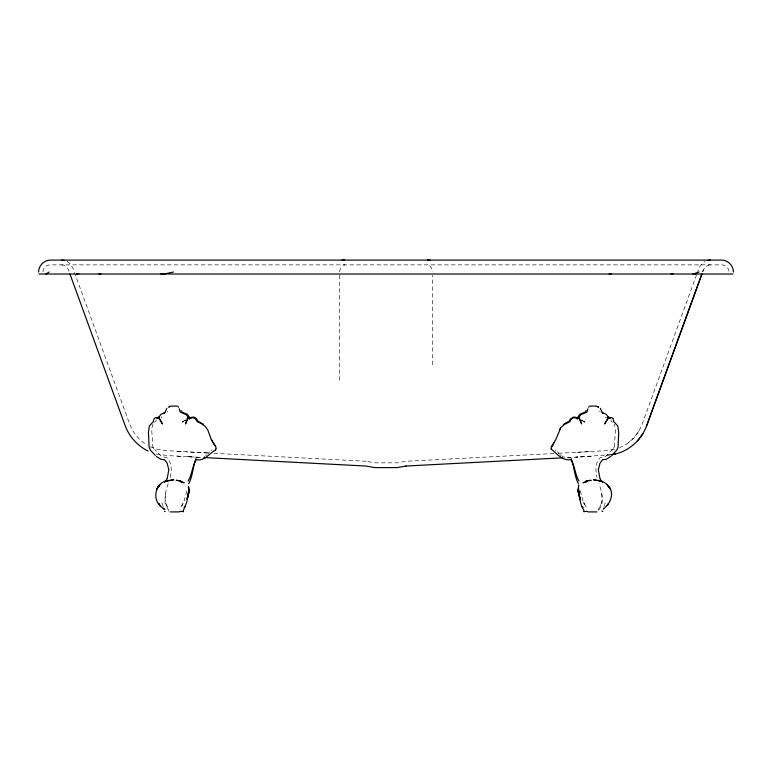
<?xml version="1.0" encoding="UTF-8"?>
<svg xmlns="http://www.w3.org/2000/svg" width="772" height="772" viewBox="0 0 772 772"><rect width="100%" height="100%" fill="white"/><g stroke="black" fill="none" stroke-linecap="round" stroke-linejoin="round"><path stroke-width="0.58" stroke-dasharray="3.86 2.9" d="M339.323 380.345L339.641 273.008M156.166 419.872L156.137 420.981L154.477 422.313M339.641 271.812L340.346 268.357L342.266 265.732M161.724 416.803L161.184 418.048M42.923 272.024C42.904 268.193 46.252 264.844 50.083 264.864L721.917 264.864C725.748 264.825 729.115 268.193 729.077 272.024M165.43 493.713L164.996 502.948L168.209 509.723M170.207 477.376C171.751 470.795 172.108 463.132 167.07 457.777L161.512 456.406L154.632 449.497M186.892 490.838L184.112 500.989L181.266 506.451A7.913 7.17 -90 0 0 179.837 509.723M604.418 505.641L605.18 502.89M167.524 411.235L166.993 412.103M598.956 509.723C604.92 502.118 601.697 491.88 598.995 483.648M168.161 483.648C165.893 490.76 162.94 499.542 167.321 506.451A7.913 7.17 90 0 1 168.914 511.421M696.605 274.697L642.092 424.368C638.087 434.655 630.058 443.639 619.607 447.557M697.01 273.568L700.117 265.761L704.826 261.467M702.626 271.831L705.048 267.112L708.802 265.018M702.626 271.831L703.495 269.573M614.329 446.863L615.525 428.962L614.174 424.156M603.926 506.779L604.158 506.249M614.251 447.036L613.451 448.513M600.191 506.046L600.741 504.83M182.51 504.618L181.96 505.65L183.524 502.668L182.607 504.434M152.981 424.156L151.64 428.962L152.837 446.863M208.179 453.627L209.646 451.668M638.753 431.355L634.053 437.647L628.312 442.838M612.524 449.497L605.653 456.406L600.085 457.777C595.058 463.132 595.405 470.795 596.949 477.376M211.19 450.472L212.059 449.979M185.299 419.91L182.481 422.062L185.55 420.267M185.376 420.065L182.481 422.062L185.425 420.142M205.69 455.625L207.118 454.65M204.02 456.551L204.985 456.107M614.416 449.42L604.572 450.78L575.208 452.392M611.318 454.679L575.767 457.14L581.972 456.831M606.445 455.403L611.028 454.718M708.706 265.018L710.25 264.864M553.813 453.531L405.84 461.28L396.972 462.843L375.028 462.843L366.16 461.28M558.388 453.28L591.111 451.572M567.256 457.603L591.593 456.32M567.96 457.796L570.682 457.777M196.474 457.777L199.195 457.796M208.102 452.971L186.264 451.852M198.578 457.265L186.284 456.628L192.16 456.937M150.154 446.747L157.806 449.449L165.43 450.597L208.768 453.029M213.844 453.299L366.362 461.28M177.541 451.388L182.51 451.659M156.272 453.984L167.92 455.596L201.405 457.42M177.396 456.165L182.26 456.426M61.606 264.864C65.552 264.786 68.399 268.222 69.152 271.831M563.724 456.831L564.95 457.178M562.18 456.107L563.135 456.551M67.039 261.467L70.281 263.841L72.819 267.942L129.783 424.397C133.17 432.928 139.124 440.658 147.307 445.039M555.107 449.979L555.965 450.472M581.606 420.267L584.674 422.062L581.856 419.91M581.731 420.142L584.674 422.062L581.779 420.065M560.047 454.65L561.466 455.625M612.678 422.313L611.028 420.981L611.009 419.939M600.172 412.103L599.632 411.235M605.972 418.048L605.48 417.198M429.734 265.732L431.654 268.357L432.359 271.812M557.509 451.668L558.976 453.627M153.705 448.513L152.904 447.036M584.549 504.434L583.632 502.668L585.195 505.65L584.655 504.618M166.424 504.83L166.974 506.046M163.008 506.249L163.239 506.779M161.975 502.89L162.738 505.641M580.274 490.838L583.053 500.989L585.89 506.451A7.913 7.17 90 0 1 587.318 509.723M601.726 493.713C602.189 497.998 602.478 502.765 599.834 506.451A7.913 7.17 -90 0 0 598.242 511.421M432.571 364.876L432.359 275.392M601.89 510.717A3.956 3.59 90 0 1 602.16 509.771M343.704 264.999L344.515 264.864L343.704 264.999"/><path stroke-width="1.16" d="M578.72 485.231L577.938 490.345L580.322 500.034M575.999 417.884L575.256 417.141L573.287 417.102L570.267 419.292M188.339 487.701L188.436 486.447M552.115 446.65L554.286 442.173M551.092 448.773L551.333 446.602L555.84 439.519L560.742 427.833L563.907 424.764L569.804 421.744C570.17 418.231 575.063 416.243 577.601 418.849L580.949 414.632L586.71 412.19A1.38 1.322 -70 0 0 587.067 411.669L587.888 408.803M216.073 448.773L215.822 446.602L211.316 439.519L207.842 430.11L205.381 426.617L201.531 423.674L197.352 421.744L195.046 418.347L192.025 417.671L189.565 418.849L186.216 414.632L180.455 412.19A1.38 1.322 70 0 1 180.098 411.669L179.278 408.803M38.6 272.024C38.561 265.655 44.12 260.058 50.489 260.096L721.511 260.096C727.88 260.029 733.477 265.655 733.4 272.024M186.592 502.591L184.054 508.941A3.956 3.59 90 0 0 183.263 511.421L183.118 511.778M186.824 501.713L188.899 490.432L188.667 492.903L187.528 497.776L188.667 492.903L188.812 489.525L188.474 494.109L188.629 488.695L188.657 492.854L188.715 489.323L188.831 491.667L187.133 499.011M188.146 481.053C192.131 474.384 192.131 466.423 196.233 459.678C204.59 461.463 208.73 453.772 214.992 450.481M154.448 418.26C156.156 416.185 159.659 420.73 159.157 416.832L160.837 414.361L164.938 412.518L166.849 408.263M578.103 417.044L579.415 414.699M188.764 483.706C192.894 475.784 192.826 466.896 195.972 458.549M187.181 498.992L189.227 490.345L188.831 487.286M215.977 449.101L215.021 450.452M602.72 511.421L602.102 511.508M559.71 429.464L560.491 427.977M611.318 454.679C627.26 452.759 641.011 440.899 646.56 425.999L701.893 274.079M646.531 426.038L701.844 274.108M167.186 478.572L168.817 469.81L167.157 463.132L164.571 459.678L161.097 459.388L156.233 456.377M188.281 417.15L185.463 423.963L188.3 417.478M586.122 410.636L584.636 412.48L580.158 414.053M570.112 419.524L569.668 420.981L568.163 421.715M578.064 417.121L576.973 418.173L576.462 417.72M608.018 417.98L604.688 423.963L608.172 418.327L608.008 416.832L606.329 414.361L602.228 412.518L600.355 408.291M166.935 479.016L164.697 482.413M168.46 480.435C155.162 481.873 151.187 499.947 162.081 507.493M605.074 507.493C611.173 502.34 614.57 491.735 607.911 485.588L610.527 489.158L606.821 484.333M607.043 505.506L608.375 503.595M637.604 440.851L642.815 433.825M156.928 417.98L158.106 417.102L159.543 417.141M154.13 418.627L153.252 421.744L149.314 426.028L148.436 432.513L149.121 447.355L150.53 450.327L155.326 455.412M604.148 508.13L603.472 508.941L603.984 508.449M588.611 407.201L589.026 406.719M190.559 418.106L191.128 417.459C193.733 416.06 197.198 418.106 197.487 420.981L203.287 424.156M160.335 484.333L156.639 489.158L159.244 485.588L158.057 486.958M189.565 418.849L190.694 417.72M611.829 455.412L616.635 450.327L618.034 447.355L618.719 432.513L617.841 426.028L613.904 421.744L613.026 418.627M164.465 511.508L165.054 511.508M610.922 456.377L606.068 459.388L602.585 459.678L600.008 463.132L598.339 469.81L599.969 478.572M563.869 424.156L567.381 422.062M163.606 413.551L164.87 412.788M187.181 418.472L189.053 417.044L187.75 414.699M187.306 418.742L189.053 417.044M187.384 418.858L189.352 417.584L190.182 418.173M45.934 274.012L49.147 272.024M606.995 417.449L608.703 417.015L610.237 417.98M169.956 406.419L168.634 407.076L169.126 407.172M185.184 506.857L183.987 507.281M693.005 274.012L699.152 272.024M168.46 480.618L173.787 479.721L164.668 481.525L167.514 480.715M166.269 481.236L167.476 480.908M164.108 274.012L173.468 272.024M76.573 274.012L78.879 273.616M671.003 274.012L673.348 273.645M609.156 274.012L611.376 273.684M612.167 454.554L615.602 454.042M406.091 466.047L396.972 467.61L375.028 467.61L365.909 466.047L203.808 457.545M710.259 260.096L707.847 260.347M584.221 511.508L587.193 511.421M405.831 466.047L562.827 457.825M596.621 406.091L589.692 406.091M177.473 406.091L170.544 406.091M39.025 274.012L732.975 274.012M170.284 511.904L179.365 511.904M587.801 511.904L596.881 511.904M179.963 511.421L182.935 511.508M61.606 260.096L64.018 260.347M160.624 273.684L162.844 274.012M98.652 273.645L100.997 274.012M693.121 273.616L695.427 274.012M602.17 412.759L603.55 413.551M598.696 480.435C602.874 481.091 606.686 483.504 609.098 486.958M599.69 480.908L600.896 481.236M599.651 480.715L602.488 481.525L593.378 479.721L598.696 480.618M580.563 502.591L581.808 506.779L583.178 507.281M582.078 506.866L583.101 508.941A3.956 3.59 -90 0 1 583.902 511.421L584.047 511.778M148.108 451.06C137.667 445.946 129.426 436.904 125.296 426.038L69.972 274.079M186.998 414.053L182.52 412.48L181.044 410.636M612.707 418.26C611.221 416.233 609.204 419.457 608.172 418.327M576.973 418.173L577.601 418.849M576.028 417.459L576.597 418.106M178.129 406.719L178.554 407.201M601.948 481.767L602.459 482.413M159.543 504.676L158.781 503.595L160.122 505.506M211.277 439.606L214.973 445.83M158.993 418.327L162.477 423.963L159.138 417.98M600.22 479.016L601.359 481.033M551.179 449.101C556.68 453.492 562.518 460.971 570.923 459.678C575.024 466.423 575.024 474.384 579.01 481.053M578.855 417.478L581.692 423.963L578.884 417.15M571.193 458.549C574.329 466.896 574.262 475.784 578.392 483.706M580.177 499.523L578.344 489.525L580.332 501.713M578.469 485.202L578.653 486.678M164.532 508.941A3.956 3.59 -90 0 1 165.005 509.771M578.373 489.979L578.691 494.109L578.537 488.695L578.353 491.629L579.637 497.776L578.44 489.323L578.373 489.979M578.421 489.583L578.421 489.583M598.088 406.854L597.2 406.419L598.532 407.076L598.088 406.854M157.99 487.228L157.99 487.228M585.958 481.796L582.995 482.789L586.971 481.477L585.958 481.796M343.183 260.241L341.668 260.492L344.515 260.096L343.183 260.241M591.005 480.348L586.286 480.859L591.005 480.348M176.72 480.406L176.151 480.348L180.87 480.859L176.72 480.406M428.817 260.241L427.485 260.096L430.332 260.492L428.817 260.241M181.208 481.796L180.185 481.477L184.17 482.789L181.208 481.796M163.693 508.941L163.017 508.13L163.693 508.941M609.176 487.228L609.176 487.228M188.735 489.583L188.735 489.583M578.489 492.903L578.267 490.432L578.498 492.854"/></g></svg>
